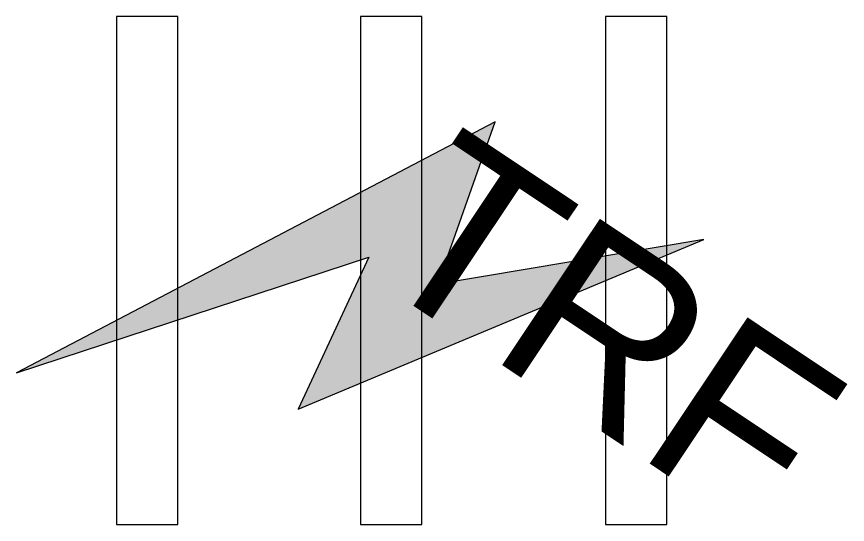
# Model space of a CAD drawing. Header units: metres. Extents: x 593168 to 611286, y 3401475 to 3412398.
# Drawn here: x 610472.755 to 610475.115, y 3401888.255 to 3401889.698 of the extents above; entities that cross this region are included whole.
import ezdxf

# ---------------------------------------------------------------- set-up
doc = ezdxf.new("R2010")
doc.units = ezdxf.units.M
doc.header["$MEASUREMENT"] = 0
doc.layers.add('Telephone_Pole', color=251, linetype='Continuous', lineweight=0)
doc.layers.add('Transformer', color=251, linetype='Continuous', lineweight=0)
doc.styles.get("Standard").update_dxf_attribs({"font": 'arial.ttf'})

# ---------------------------------------------------------------- blocks, each defined once
blk = doc.blocks.new('TRF')
blk.add_hatch(color=256).paths.add_polyline_path([(0.2196, -0.0391), (0.3826, 0.4222), (-0.9771, -0.2905), (0.024, 0.0375), (-0.1768, -0.3942), (0.9753, 0.0877)])
for p, q in [((-0.6932, 0.7216), (-0.6932, -0.7216)), ((-0.519, 0.7216), (-0.6932, 0.7216)), ((-0.519, -0.7216), (-0.519, 0.7216)), ((0, 0.7216), (0, -0.7216)), ((0.1742, 0.7216), (0, 0.7216)), ((0.1742, -0.7216), (0.1742, 0.7216)), ((0.6965, 0.7216), (0.6965, -0.7216)), ((0.8707, 0.7216), (0.6965, 0.7216)), ((0.8707, -0.7216), (0.8707, 0.7216)), ((-0.6932, -0.7216), (-0.519, -0.7216)), ((0, -0.7216), (0.1742, -0.7216)), ((0.6965, -0.7216), (0.8707, -0.7216))]:
    blk.add_line(p, q)
blk.add_lwpolyline([(0.2196, -0.0391), (0.3826, 0.4222), (-0.9771, -0.2905), (0.024, 0.0375), (-0.1768, -0.3942), (0.9753, 0.0877)], close=True)

msp = doc.modelspace()

# ---------------------------------------------------------------- block references
at = {"layer": 'Transformer', "xscale": 0.9997078270183116, "yscale": 0.9997078270183116, "zscale": 0.9997078270183116}
msp.add_blockref('TRF', (610473.7317, 3401888.9765, 260.9114), dxfattribs=at)

# ---------------------------------------------------------------- texts
at = {"layer": 'Telephone_Pole'}
msp.add_text('TRF', height=0.49985, rotation=326.2534, dxfattribs=at).set_placement((610473.7317, 3401888.9765, 260.9114))

doc.saveas('drawing.dxf')
